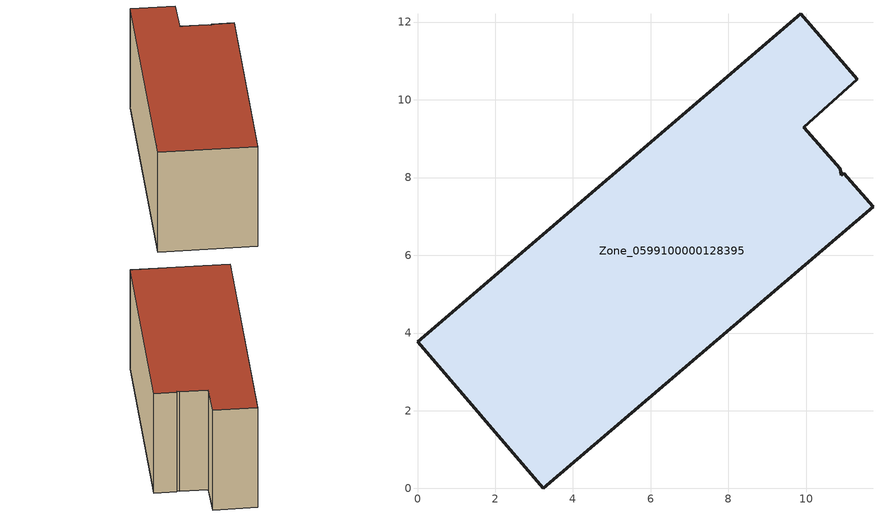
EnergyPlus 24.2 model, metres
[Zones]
Zone_0599100000128395
 floor ground (C_G): 0,3.78 9.86,12.22 11.31,10.53 9.94,9.29 10.87,8.22 10.9,8.05 10.97,8.11 11.72,7.25 3.24,0 z0
 wall outside (C_F): 9.86,12.22 0,3.78 3.24,0 11.72,7.25 10.97,8.11 10.9,8.05 10.87,8.22 9.94,9.29 11.31,10.53 9.86,12.22 z0:5.93
 roof outside (C_R): 10.87,8.22 9.94,9.29 11.31,10.53 9.86,12.22 0,3.78 3.24,0 11.72,7.25 10.97,8.11 10.9,8.05 z5.93
[BUILDING]
Pand.0599100000128395: North Axis=0; Terrain=City; Loads Convergence Tolerance Value=0.04; Temperature Convergence Tolerance Value=0.4; Solar Distribution=FullExterior; Maximum Number of Warmup Days=25; Minimum Number of Warmup Days=1
[Site:Location]
Rotterdam.The.Hague.AP_ZH_NLD Design_Conditions: Latitude=51.96; Longitude=4.45; Time Zone=1; Elevation=-4.5
[SITE:GROUNDTEMPERATURE:BUILDINGSURFACE]
18, 18, 18, 18, 18, 18, 18, 18, 18, 18, 18, 18
[MATERIAL] Thermal Absorptance=0.9; Solar Absorptance=0.7; Visible Absorptance=0.7
Name | Roughness | Thickness | Conductivity | Density | Specific Heat
G.TI.1946 | MediumSmooth | 0.15 | 1 | 540 | 1210
F.TI.1946 | Rough | 0.3 | 0.857143 | 1920 | 840
R.TI.1946 | MediumRough | 0.2 | 0.1 | 1500 | 1000
[CONSTRUCTION]
C_G: G.TI.1946
C_F: F.TI.1946
C_R: R.TI.1946
[ZONE]
Zone_0599100000128395: Type=1; Multiplier=1; Ceiling Height=Autocalculate; Volume=Autocalculate; Floor Area=autocalculate; Part of Total Floor Area=Yes
[ZONEINFILTRATION:DESIGNFLOWRATE]
Infil_Zone_0599100000128395: Zone or ZoneList or Space or SpaceList=Zone_0599100000128395; Schedule=AlwaysOn; Design Flow Rate Calculation Method=Flow/Area; Flow Rate per Floor Area=0.003; Constant Term Coefficient=1; Temperature Term Coefficient=0; Velocity Term Coefficient=0; Velocity Squared Term Coefficient=0
[HVACTEMPLATE:ZONE:IDEALLOADSAIRSYSTEM]
Zone_0599100000128395: Maximum Heating Supply Air Temperature=50; Minimum Cooling Supply Air Temperature=13; Maximum Heating Supply Air Humidity Ratio=0.0156; Minimum Cooling Supply Air Humidity Ratio=0.0077; Heating Limit=NoLimit; Cooling Limit=NoLimit; Dehumidification Control Type=ConstantSensibleHeatRatio; Cooling Sensible Heat Ratio=0.7; Dehumidification Setpoint=60; Humidification Control Type=None; Humidification Setpoint=30; Outdoor Air Method=None; Outdoor Air Flow Rate per Person=0.00944; Outdoor Air Flow Rate per Zone Floor Area=0; Outdoor Air Flow Rate per Zone=0; Demand Controlled Ventilation Type=None; Outdoor Air Economizer Type=NoEconomizer; Heat Recovery Type=None; Sensible Heat Recovery Effectiveness=0.7; Latent Heat Recovery Effectiveness=0.65
[ZONECONTROL:THERMOSTAT]
ThermostatControl_Zone_0599100000128395: Zone or ZoneList=Zone_0599100000128395; Control Type Schedule=DualSetpointControlType; Control 1=Thermostat_Zone_0599100000128395; Temperature Difference Between Cutout And Setpoint=0
[THERMOSTATSETPOINT:DUALSETPOINT]
Thermostat_Zone_0599100000128395: Heating Setpoint Temperature Schedule=HeatingSetpoint_Zone_0599100000128395; Cooling Setpoint Temperature Schedule=CoolingSetpoint_Zone_0599100000128395
[SCHEDULE:COMPACT]
HeatingSetpoint_Zone_0599100000128395: Through: 12/31, For: AllDays, Until: 24:00, 21
CoolingSetpoint_Zone_0599100000128395: Through: 12/31, For: AllDays, Until: 24:00, 24
DualSetpointControlType: Through: 12/31, For: AllDays, Until: 24:00, 4
AlwaysOn: Through: 12/31, For: AllDays, Until: 24:00, 1
